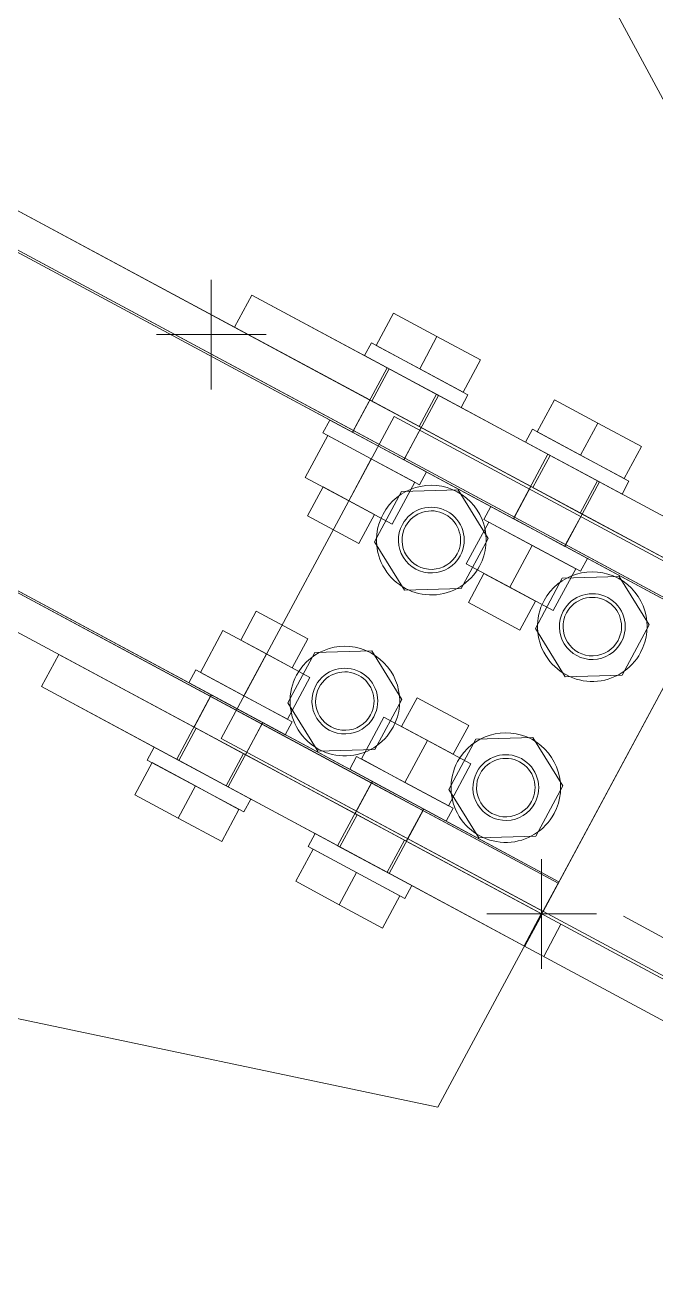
# Model space of a CAD drawing. Header units: millimetres. Extents: x -6949 to 305728, y -55091 to 76684.
# Drawn here: x 18966.8 to 19139.4, y 9539.8 to 9883.1 of the extents above; entities that cross this region are included whole.
import ezdxf

# ---------------------------------------------------------------- set-up
doc = ezdxf.new("R2010")
doc.units = ezdxf.units.MM
doc.layers.add('S-BEAM', color=5, linetype='Continuous', lineweight=18)
doc.layers.add('S-FSTN', color=7, linetype='Continuous', lineweight=18)

msp = doc.modelspace()

# ---------------------------------------------------------------- linework, layer by layer
at = {"layer": 'S-BEAM'}
for p, q in [((19130.4787, 9639.2397), (21688.1747, 8264.9044)), ((19125.7454, 9630.4308), (21683.4414, 8256.0955))]:
    msp.add_line(p, q, dxfattribs=at)
at = {"layer": 'S-FSTN'}
for p, q in [((19184.6168, 9782.249), (19066.3635, 10002.3234)), ((18883.7342, 9875.81), (19156.2171, 9729.3958)), ((18883.7342, 9875.81), (19061.1158, 9780.4969)), ((19151.4838, 9720.587), (18879.0009, 9867.0011)), ((19056.3825, 9771.6881), (18879.0009, 9867.0011)), ((18879.2375, 9867.4416), (19151.7205, 9721.0274)), ((18879.2375, 9867.4416), (19056.6191, 9772.1285)), ((19151.7205, 9721.0274), (18879.2375, 9867.4416)), ((19056.6191, 9772.1285), (18879.2375, 9867.4416)), ((19112.6235, 9648.2663), (18786.4446, 9823.5331)), ((19017.5221, 9699.3674), (18786.4446, 9823.5331)), ((18786.4446, 9823.5331), (19112.6235, 9648.2663)), ((18786.4446, 9823.5331), (19017.5221, 9699.3674)), ((18786.6812, 9823.9735), (19112.8601, 9648.7067)), ((18786.6812, 9823.9735), (19017.7588, 9699.8078)), ((19108.1268, 9639.8979), (18781.948, 9815.1646)), ((19013.0255, 9690.999), (18781.948, 9815.1646)), ((19017.7273, 9813.4187), (19017.7273, 9783.4187)), ((19017.7273, 9813.4187), (19017.7273, 9783.4187)), ((19024.0842, 9800.3952), (19028.8175, 9809.2041)), ((19024.0842, 9800.3952), (19028.8175, 9809.2041)), ((19028.8175, 9809.2041), (19066.39, 9789.0152)), ((19028.8175, 9809.2041), (19310.7009, 9657.7387)), ((19067.5953, 9804.2606), (19062.862, 9795.4517)), ((19067.5953, 9804.2606), (19062.862, 9795.4517)), ((19067.5953, 9804.2606), (19079.4884, 9797.87)), ((19067.5953, 9804.2606), (19079.4884, 9797.87)), ((19032.7273, 9798.4187), (19002.7273, 9798.4187)), ((19032.7273, 9798.4187), (19002.7273, 9798.4187)), ((19305.9676, 9648.9299), (19024.0842, 9800.3952)), ((19024.0842, 9800.3952), (19061.6567, 9780.2063)), ((19061.5418, 9796.1611), (19059.6485, 9792.6376)), ((19061.5418, 9796.1611), (19059.6485, 9792.6376)), ((19087.9684, 9781.9612), (19061.5418, 9796.1611)), ((19061.5418, 9796.1611), (19087.9684, 9781.9612)), ((19087.9684, 9781.9612), (19061.5418, 9796.1611)), ((19061.5418, 9796.1611), (19087.9684, 9781.9612)), ((19074.7551, 9789.0612), (19062.862, 9795.4517)), ((19074.7551, 9789.0612), (19062.862, 9795.4517)), ((19079.4884, 9797.87), (19074.7551, 9789.0612)), ((19079.4884, 9797.87), (19074.7551, 9789.0612)), ((19079.4884, 9797.87), (19074.7551, 9789.0612)), ((19079.4884, 9797.87), (19074.7551, 9789.0612)), ((19079.4884, 9797.87), (19091.3816, 9791.4794)), ((19079.4884, 9797.87), (19091.3816, 9791.4794)), ((19086.0751, 9778.4377), (19059.6485, 9792.6376)), ((19059.6485, 9792.6376), (19086.0751, 9778.4377)), ((19086.0751, 9778.4377), (19059.6485, 9792.6376)), ((19059.6485, 9792.6376), (19086.0751, 9778.4377)), ((19091.3816, 9791.4794), (19086.6483, 9782.6706)), ((19091.3816, 9791.4794), (19086.6483, 9782.6706)), ((19065.8147, 9789.3242), (19056.3481, 9771.7065)), ((19065.8147, 9789.3242), (19056.3481, 9771.7065)), ((19061.6567, 9780.2063), (19066.39, 9789.0152)), ((19061.6567, 9780.2063), (19066.39, 9789.0152)), ((19079.9089, 9781.751), (19065.8147, 9789.3242)), ((19065.8147, 9789.3242), (19079.9089, 9781.751)), ((19079.9089, 9781.751), (19065.8147, 9789.3242)), ((19065.8147, 9789.3242), (19079.9089, 9781.751)), ((19079.3337, 9782.0601), (19066.39, 9789.0152)), ((19079.3337, 9782.0601), (19066.39, 9789.0152)), ((19086.6483, 9782.6706), (19074.7551, 9789.0612)), ((19086.6483, 9782.6706), (19074.7551, 9789.0612)), ((19070.4423, 9764.1333), (19079.9089, 9781.751)), ((19070.4423, 9764.1333), (19079.9089, 9781.751)), ((19074.6004, 9773.2512), (19079.3337, 9782.0601)), ((19074.6004, 9773.2512), (19079.3337, 9782.0601)), ((19079.3337, 9782.0601), (19110.4343, 9765.3487)), ((19079.7271, 9587.0447), (19184.6168, 9782.249)), ((19086.0751, 9778.4377), (19087.9684, 9781.9612)), ((19086.0751, 9778.4377), (19087.9684, 9781.9612)), ((19061.1158, 9780.4969), (19056.6191, 9772.1285)), ((19056.6191, 9772.1285), (19061.1158, 9780.4969)), ((19061.1158, 9780.4969), (19075.1413, 9772.9606)), ((19075.1413, 9772.9606), (19061.1158, 9780.4969)), ((19061.6567, 9780.2063), (19074.6004, 9773.2512)), ((19074.6004, 9773.2512), (19061.6567, 9780.2063)), ((19111.6396, 9780.5941), (19106.9063, 9771.7853)), ((19111.6396, 9780.5941), (19106.9063, 9771.7853)), ((19111.6396, 9780.5941), (19123.5327, 9774.2036)), ((19111.6396, 9780.5941), (19123.5327, 9774.2036)), ((19067.7499, 9776.0241), (19020.4169, 9687.9355)), ((19067.7499, 9776.0241), (19020.4169, 9687.9355)), ((19067.7499, 9776.0241), (19020.4169, 9687.9355)), ((19067.7499, 9776.0241), (19020.4169, 9687.9355)), ((19050.1819, 9775.0198), (19048.2886, 9771.4963)), ((19050.1819, 9775.0198), (19048.2886, 9771.4963)), ((19076.6085, 9760.82), (19050.1819, 9775.0198)), ((19050.1819, 9775.0198), (19076.6085, 9760.82)), ((19076.6085, 9760.82), (19050.1819, 9775.0198)), ((19050.1819, 9775.0198), (19076.6085, 9760.82)), ((19155.8384, 9728.6911), (19067.7499, 9776.0241)), ((19155.8384, 9728.6911), (19067.7499, 9776.0241)), ((19261.5447, 9671.8916), (19067.7499, 9776.0241)), ((19261.5447, 9671.8916), (19067.7499, 9776.0241)), ((19123.5327, 9774.2036), (19118.7994, 9765.3947)), ((19123.5327, 9774.2036), (19118.7994, 9765.3947)), ((19123.5327, 9774.2036), (19118.7994, 9765.3947)), ((19123.5327, 9774.2036), (19118.7994, 9765.3947)), ((19123.5327, 9774.2036), (19135.4258, 9767.813)), ((19123.5327, 9774.2036), (19135.4258, 9767.813)), ((19049.6088, 9770.7869), (19043.4555, 9759.3354)), ((19049.6088, 9770.7869), (19043.4555, 9759.3354)), ((19074.7152, 9757.2964), (19048.2886, 9771.4963)), ((19048.2886, 9771.4963), (19074.7152, 9757.2964)), ((19074.7152, 9757.2964), (19048.2886, 9771.4963)), ((19048.2886, 9771.4963), (19074.7152, 9757.2964)), ((19049.6088, 9770.7869), (19061.5019, 9764.3964)), ((19049.6088, 9770.7869), (19061.5019, 9764.3964)), ((19070.4423, 9764.1333), (19056.3481, 9771.7065)), ((19056.3481, 9771.7065), (19070.4423, 9764.1333)), ((19070.4423, 9764.1333), (19056.3481, 9771.7065)), ((19056.3481, 9771.7065), (19070.4423, 9764.1333)), ((19056.6191, 9772.1285), (19056.3825, 9771.6881)), ((19056.3825, 9771.6881), (19056.6191, 9772.1285)), ((19070.408, 9764.1517), (19056.3825, 9771.6881)), ((19056.3825, 9771.6881), (19070.408, 9764.1517)), ((19056.6191, 9772.1285), (19070.6447, 9764.5922)), ((19070.6447, 9764.5922), (19056.6191, 9772.1285)), ((19070.6447, 9764.5922), (19056.6191, 9772.1285)), ((19056.6191, 9772.1285), (19070.6447, 9764.5922)), ((19075.1413, 9772.9606), (19070.6447, 9764.5922)), ((19070.6447, 9764.5922), (19075.1413, 9772.9606)), ((19074.6004, 9773.2512), (19105.701, 9756.5398)), ((19075.1413, 9772.9606), (19105.16, 9756.8305)), ((19105.5861, 9772.4946), (19103.6928, 9768.9711)), ((19105.5861, 9772.4946), (19103.6928, 9768.9711)), ((19132.0127, 9758.2948), (19105.5861, 9772.4946)), ((19105.5861, 9772.4946), (19132.0127, 9758.2948)), ((19132.0127, 9758.2948), (19105.5861, 9772.4946)), ((19105.5861, 9772.4946), (19132.0127, 9758.2948)), ((19118.7994, 9765.3947), (19106.9063, 9771.7853)), ((19118.7994, 9765.3947), (19106.9063, 9771.7853)), ((19130.1194, 9754.7712), (19103.6928, 9768.9711)), ((19103.6928, 9768.9711), (19130.1194, 9754.7712)), ((19130.1194, 9754.7712), (19103.6928, 9768.9711)), ((19103.6928, 9768.9711), (19130.1194, 9754.7712)), ((19135.4258, 9767.813), (19130.6925, 9759.0041)), ((19135.4258, 9767.813), (19130.6925, 9759.0041)), ((19061.5019, 9764.3964), (19055.3486, 9752.9448)), ((19061.5019, 9764.3964), (19055.3486, 9752.9448)), ((19061.5019, 9764.3964), (19055.3486, 9752.9448)), ((19061.5019, 9764.3964), (19055.3486, 9752.9448)), ((19061.5019, 9764.3964), (19073.395, 9758.0058)), ((19061.5019, 9764.3964), (19073.395, 9758.0058)), ((19070.6447, 9764.5922), (19070.408, 9764.1517)), ((19070.408, 9764.1517), (19070.6447, 9764.5922)), ((19100.4268, 9748.0216), (19070.408, 9764.1517)), ((19070.6447, 9764.5922), (19100.6634, 9748.4621)), ((19100.6634, 9748.4621), (19070.6447, 9764.5922)), ((19109.859, 9765.6578), (19100.3924, 9748.0401)), ((19109.859, 9765.6578), (19100.3924, 9748.0401)), ((19105.701, 9756.5398), (19110.4343, 9765.3487)), ((19105.701, 9756.5398), (19110.4343, 9765.3487)), ((19123.9532, 9758.0845), (19109.859, 9765.6578)), ((19109.859, 9765.6578), (19123.9532, 9758.0845)), ((19123.9532, 9758.0845), (19109.859, 9765.6578)), ((19109.859, 9765.6578), (19123.9532, 9758.0845)), ((19123.3779, 9758.3936), (19110.4343, 9765.3487)), ((19123.3779, 9758.3936), (19110.4343, 9765.3487)), ((19130.6925, 9759.0041), (19118.7994, 9765.3947)), ((19130.6925, 9759.0041), (19118.7994, 9765.3947)), ((19074.7152, 9757.2964), (19076.6085, 9760.82)), ((19074.7152, 9757.2964), (19076.6085, 9760.82)), ((19055.3486, 9752.9448), (19043.4555, 9759.3354)), ((19055.3486, 9752.9448), (19043.4555, 9759.3354)), ((19073.395, 9758.0058), (19067.2418, 9746.5543)), ((19073.395, 9758.0058), (19067.2418, 9746.5543)), ((19105.16, 9756.8305), (19100.6634, 9748.4621)), ((19100.6634, 9748.4621), (19105.16, 9756.8305)), ((19105.16, 9756.8305), (19119.1856, 9749.2941)), ((19119.1856, 9749.2941), (19105.16, 9756.8305)), ((19114.4866, 9740.4668), (19123.9532, 9758.0845)), ((19114.4866, 9740.4668), (19123.9532, 9758.0845)), ((19118.6446, 9749.5848), (19123.3779, 9758.3936)), ((19118.6446, 9749.5848), (19123.3779, 9758.3936)), ((19123.3779, 9758.3936), (19160.9513, 9738.2042)), ((19130.1194, 9754.7712), (19132.0127, 9758.2948)), ((19130.1194, 9754.7712), (19132.0127, 9758.2948)), ((19048.3015, 9756.7315), (19044.0416, 9748.8035)), ((19048.3015, 9756.7315), (19044.0416, 9748.8035)), ((19062.3957, 9749.1582), (19048.3015, 9756.7315)), ((19048.3015, 9756.7315), (19062.3957, 9749.1582)), ((19062.3957, 9749.1582), (19048.3015, 9756.7315)), ((19048.3015, 9756.7315), (19062.3957, 9749.1582)), ((19069.7352, 9755.4258), (19062.356, 9741.6928)), ((19069.7352, 9755.4258), (19062.356, 9741.6928)), ((19085.318, 9755.9017), (19069.7352, 9755.4258)), ((19085.318, 9755.9017), (19069.7352, 9755.4258)), ((19093.5215, 9742.6446), (19085.318, 9755.9017)), ((19093.5215, 9742.6446), (19085.318, 9755.9017)), ((19105.701, 9756.5398), (19118.6446, 9749.5848)), ((19118.6446, 9749.5848), (19105.701, 9756.5398)), ((19067.2418, 9746.5543), (19055.3486, 9752.9448)), ((19067.2418, 9746.5543), (19055.3486, 9752.9448)), ((19094.2262, 9751.3534), (19092.3329, 9747.8298)), ((19094.2262, 9751.3534), (19092.3329, 9747.8298)), ((19120.6528, 9737.1535), (19094.2262, 9751.3534)), ((19094.2262, 9751.3534), (19120.6528, 9737.1535)), ((19120.6528, 9737.1535), (19094.2262, 9751.3534)), ((19094.2262, 9751.3534), (19120.6528, 9737.1535)), ((19058.1358, 9741.2302), (19044.0416, 9748.8035)), ((19044.0416, 9748.8035), (19058.1358, 9741.2302)), ((19058.1358, 9741.2302), (19044.0416, 9748.8035)), ((19044.0416, 9748.8035), (19058.1358, 9741.2302)), ((19058.1358, 9741.2302), (19062.3957, 9749.1582)), ((19058.1358, 9741.2302), (19062.3957, 9749.1582)), ((19093.6531, 9747.1205), (19087.4998, 9735.669)), ((19093.6531, 9747.1205), (19087.4998, 9735.669)), ((19118.7595, 9733.63), (19092.3329, 9747.8298)), ((19092.3329, 9747.8298), (19118.7595, 9733.63)), ((19118.7595, 9733.63), (19092.3329, 9747.8298)), ((19092.3329, 9747.8298), (19118.7595, 9733.63)), ((19093.6531, 9747.1205), (19105.5462, 9740.7299)), ((19093.6531, 9747.1205), (19105.5462, 9740.7299)), ((19114.4866, 9740.4668), (19100.3924, 9748.0401)), ((19100.3924, 9748.0401), (19114.4866, 9740.4668)), ((19114.4866, 9740.4668), (19100.3924, 9748.0401)), ((19100.3924, 9748.0401), (19114.4866, 9740.4668)), ((19100.6634, 9748.4621), (19100.4268, 9748.0216)), ((19100.4268, 9748.0216), (19100.6634, 9748.4621)), ((19114.4523, 9740.4853), (19100.4268, 9748.0216)), ((19100.4268, 9748.0216), (19114.4523, 9740.4853)), ((19100.6634, 9748.4621), (19114.6889, 9740.9257)), ((19114.6889, 9740.9257), (19100.6634, 9748.4621)), ((19114.6889, 9740.9257), (19100.6634, 9748.4621)), ((19100.6634, 9748.4621), (19114.6889, 9740.9257)), ((19119.1856, 9749.2941), (19114.6889, 9740.9257)), ((19114.6889, 9740.9257), (19119.1856, 9749.2941)), ((19118.6446, 9749.5848), (19156.218, 9729.3954)), ((19119.1856, 9749.2941), (19156.2171, 9729.3958)), ((19062.356, 9741.6928), (19070.5596, 9728.4357)), ((19062.356, 9741.6928), (19070.5596, 9728.4357)), ((19086.1423, 9728.9116), (19093.5215, 9742.6446)), ((19086.1423, 9728.9116), (19093.5215, 9742.6446)), ((19105.5462, 9740.7299), (19099.3929, 9729.2784)), ((19105.5462, 9740.7299), (19099.3929, 9729.2784)), ((19105.5462, 9740.7299), (19099.3929, 9729.2784)), ((19105.5462, 9740.7299), (19099.3929, 9729.2784)), ((19105.5462, 9740.7299), (19117.4393, 9734.3393)), ((19105.5462, 9740.7299), (19117.4393, 9734.3393)), ((19114.6889, 9740.9257), (19114.4523, 9740.4853)), ((19114.4523, 9740.4853), (19114.6889, 9740.9257)), ((19151.4838, 9720.587), (19114.4523, 9740.4853)), ((19114.6889, 9740.9257), (19151.7205, 9721.0274)), ((19151.7205, 9721.0274), (19114.6889, 9740.9257)), ((19118.7595, 9733.63), (19120.6528, 9737.1535)), ((19118.7595, 9733.63), (19120.6528, 9737.1535)), ((19099.3929, 9729.2784), (19087.4998, 9735.669)), ((19099.3929, 9729.2784), (19087.4998, 9735.669)), ((19092.3458, 9733.065), (19088.0859, 9725.1371)), ((19092.3458, 9733.065), (19088.0859, 9725.1371)), ((19106.44, 9725.4918), (19092.3458, 9733.065)), ((19092.3458, 9733.065), (19106.44, 9725.4918)), ((19106.44, 9725.4918), (19092.3458, 9733.065)), ((19092.3458, 9733.065), (19106.44, 9725.4918)), ((19117.4393, 9734.3393), (19111.286, 9722.8878)), ((19117.4393, 9734.3393), (19111.286, 9722.8878)), ((19113.7795, 9731.7593), (19106.4003, 9718.0263)), ((19113.7795, 9731.7593), (19106.4003, 9718.0263)), ((19129.3623, 9732.2352), (19113.7795, 9731.7593)), ((19129.3623, 9732.2352), (19113.7795, 9731.7593)), ((19137.5658, 9718.9781), (19129.3623, 9732.2352)), ((19137.5658, 9718.9781), (19129.3623, 9732.2352)), ((19070.5596, 9728.4357), (19086.1423, 9728.9116)), ((19070.5596, 9728.4357), (19086.1423, 9728.9116)), ((19111.286, 9722.8878), (19099.3929, 9729.2784)), ((19111.286, 9722.8878), (19099.3929, 9729.2784)), ((19108.5055, 9640.6026), (19155.8384, 9728.6911)), ((19108.5055, 9640.6026), (19155.8384, 9728.6911)), ((19030.031, 9722.7293), (19025.7711, 9714.8013)), ((19030.031, 9722.7293), (19025.7711, 9714.8013)), ((19044.1252, 9715.156), (19030.031, 9722.7293)), ((19030.031, 9722.7293), (19044.1252, 9715.156)), ((19044.1252, 9715.156), (19030.031, 9722.7293)), ((19030.031, 9722.7293), (19044.1252, 9715.156)), ((19102.18, 9717.5638), (19088.0859, 9725.1371)), ((19088.0859, 9725.1371), (19102.18, 9717.5638)), ((19102.18, 9717.5638), (19088.0859, 9725.1371)), ((19088.0859, 9725.1371), (19102.18, 9717.5638)), ((19102.18, 9717.5638), (19106.44, 9725.4918)), ((19102.18, 9717.5638), (19106.44, 9725.4918)), ((19014.7718, 9705.9538), (19020.925, 9717.4053)), ((19014.7718, 9705.9538), (19020.925, 9717.4053)), ((19020.925, 9717.4053), (19032.8182, 9711.0147)), ((19020.925, 9717.4053), (19032.8182, 9711.0147)), ((19106.4003, 9718.0263), (19114.6038, 9704.7692)), ((19106.4003, 9718.0263), (19114.6038, 9704.7692)), ((19130.1866, 9705.2451), (19137.5658, 9718.9781)), ((19130.1866, 9705.2451), (19137.5658, 9718.9781)), ((19039.8652, 9707.2281), (19025.7711, 9714.8013)), ((19025.7711, 9714.8013), (19039.8652, 9707.2281)), ((19039.8652, 9707.2281), (19025.7711, 9714.8013)), ((19025.7711, 9714.8013), (19039.8652, 9707.2281)), ((19039.8652, 9707.2281), (19044.1252, 9715.156)), ((19039.8652, 9707.2281), (19044.1252, 9715.156)), ((18971.2607, 9702.0884), (18975.994, 9710.8972)), ((18971.2607, 9702.0884), (18975.994, 9710.8972)), ((18975.994, 9710.8972), (19013.5664, 9690.7083)), ((18975.994, 9710.8972), (19257.8774, 9559.4319)), ((19026.6649, 9699.5632), (19032.8182, 9711.0147)), ((19026.6649, 9699.5632), (19032.8182, 9711.0147)), ((19026.6649, 9699.5632), (19032.8182, 9711.0147)), ((19026.6649, 9699.5632), (19032.8182, 9711.0147)), ((19032.8182, 9711.0147), (19044.7113, 9704.6241)), ((19032.8182, 9711.0147), (19044.7113, 9704.6241)), ((19046.0688, 9711.3815), (19038.6896, 9697.6485)), ((19046.0688, 9711.3815), (19038.6896, 9697.6485)), ((19061.6515, 9711.8574), (19046.0688, 9711.3815)), ((19061.6515, 9711.8574), (19046.0688, 9711.3815)), ((19069.855, 9698.6003), (19061.6515, 9711.8574)), ((19069.855, 9698.6003), (19061.6515, 9711.8574)), ((18515.0307, 9706.0739), (19079.7271, 9587.0447)), ((19013.4516, 9706.6631), (19011.5583, 9703.1396)), ((19013.4516, 9706.6631), (19011.5583, 9703.1396)), ((19039.8782, 9692.4632), (19013.4516, 9706.6631)), ((19013.4516, 9706.6631), (19039.8782, 9692.4632)), ((19039.8782, 9692.4632), (19013.4516, 9706.6631)), ((19013.4516, 9706.6631), (19039.8782, 9692.4632)), ((19026.6649, 9699.5632), (19014.7718, 9705.9538)), ((19026.6649, 9699.5632), (19014.7718, 9705.9538)), ((19253.1441, 9550.623), (18971.2607, 9702.0884)), ((18971.2607, 9702.0884), (19008.8331, 9681.8995)), ((19037.9849, 9688.9397), (19011.5583, 9703.1396)), ((19011.5583, 9703.1396), (19037.9849, 9688.9397)), ((19037.9849, 9688.9397), (19011.5583, 9703.1396)), ((19011.5583, 9703.1396), (19037.9849, 9688.9397)), ((19038.558, 9693.1726), (19044.7113, 9704.6241)), ((19038.558, 9693.1726), (19044.7113, 9704.6241)), ((19114.6038, 9704.7692), (19130.1866, 9705.2451)), ((19114.6038, 9704.7692), (19130.1866, 9705.2451)), ((19017.7245, 9699.8263), (19008.2579, 9682.2086)), ((19017.7245, 9699.8263), (19008.2579, 9682.2086)), ((19017.5221, 9699.3674), (19013.0255, 9690.999)), ((19013.0255, 9690.999), (19017.5221, 9699.3674)), ((19017.7588, 9699.8078), (19017.5221, 9699.3674)), ((19017.5221, 9699.3674), (19017.7588, 9699.8078)), ((19031.5477, 9691.831), (19017.5221, 9699.3674)), ((19017.5221, 9699.3674), (19031.5477, 9691.831)), ((19017.5221, 9699.3674), (19031.5477, 9691.831)), ((19031.5477, 9691.831), (19017.5221, 9699.3674)), ((19031.8187, 9692.253), (19017.7245, 9699.8263)), ((19017.7245, 9699.8263), (19031.8187, 9692.253)), ((19031.8187, 9692.253), (19017.7245, 9699.8263)), ((19017.7245, 9699.8263), (19031.8187, 9692.253)), ((19017.7588, 9699.8078), (19031.7843, 9692.2714)), ((19031.7843, 9692.2714), (19017.7588, 9699.8078)), ((19038.558, 9693.1726), (19026.6649, 9699.5632)), ((19038.558, 9693.1726), (19026.6649, 9699.5632)), ((19062.4758, 9684.8673), (19069.855, 9698.6003)), ((19062.4758, 9684.8673), (19069.855, 9698.6003)), ((19074.0753, 9699.0628), (19069.8154, 9691.1349)), ((19074.0753, 9699.0628), (19069.8154, 9691.1349)), ((19088.1695, 9691.4896), (19074.0753, 9699.0628)), ((19074.0753, 9699.0628), (19088.1695, 9691.4896)), ((19088.1695, 9691.4896), (19074.0753, 9699.0628)), ((19074.0753, 9699.0628), (19088.1695, 9691.4896)), ((19038.6896, 9697.6485), (19046.8931, 9684.3914)), ((19038.6896, 9697.6485), (19046.8931, 9684.3914)), ((19022.3521, 9674.6353), (19031.8187, 9692.253)), ((19022.3521, 9674.6353), (19031.8187, 9692.253)), ((19031.5477, 9691.831), (19027.051, 9683.4626)), ((19027.051, 9683.4626), (19031.5477, 9691.831)), ((19031.7843, 9692.2714), (19031.5477, 9691.831)), ((19031.5477, 9691.831), (19031.7843, 9692.2714)), ((19061.5664, 9675.7009), (19031.5477, 9691.831)), ((19031.5477, 9691.831), (19061.5664, 9675.7009)), ((19031.7843, 9692.2714), (19061.8031, 9676.1414)), ((19037.9849, 9688.9397), (19039.8782, 9692.4632)), ((19037.9849, 9688.9397), (19039.8782, 9692.4632)), ((19058.816, 9682.2873), (19064.9693, 9693.7388)), ((19058.816, 9682.2873), (19064.9693, 9693.7388)), ((19064.9693, 9693.7388), (19076.8624, 9687.3482)), ((19064.9693, 9693.7388), (19076.8624, 9687.3482)), ((19008.8331, 9681.8995), (19013.5664, 9690.7083)), ((19008.8331, 9681.8995), (19013.5664, 9690.7083)), ((19027.051, 9683.4626), (19013.0255, 9690.999)), ((19013.0255, 9690.999), (19027.051, 9683.4626)), ((19013.5664, 9690.7083), (19026.5101, 9683.7532)), ((19026.5101, 9683.7532), (19013.5664, 9690.7083)), ((19083.9095, 9683.5616), (19069.8154, 9691.1349)), ((19069.8154, 9691.1349), (19083.9095, 9683.5616)), ((19083.9095, 9683.5616), (19069.8154, 9691.1349)), ((19069.8154, 9691.1349), (19083.9095, 9683.5616)), ((19083.9095, 9683.5616), (19088.1695, 9691.4896)), ((19083.9095, 9683.5616), (19088.1695, 9691.4896)), ((19105.6958, 9688.1909), (19090.1131, 9687.715)), ((19105.6958, 9688.1909), (19090.1131, 9687.715)), ((19113.8993, 9674.9339), (19105.6958, 9688.1909)), ((19113.8993, 9674.9339), (19105.6958, 9688.1909)), ((19002.0917, 9685.5219), (19000.1984, 9681.9983)), ((19002.0917, 9685.5219), (19000.1984, 9681.9983)), ((19028.5183, 9671.322), (19002.0917, 9685.5219)), ((19002.0917, 9685.5219), (19028.5183, 9671.322)), ((19028.5183, 9671.322), (19002.0917, 9685.5219)), ((19002.0917, 9685.5219), (19028.5183, 9671.322)), ((19020.4169, 9687.9355), (19108.5055, 9640.6026)), ((19020.4169, 9687.9355), (19108.5055, 9640.6026)), ((19020.4169, 9687.9355), (19214.2118, 9583.8031)), ((19020.4169, 9687.9355), (19214.2118, 9583.8031)), ((19046.8931, 9684.3914), (19062.4758, 9684.8673)), ((19046.8931, 9684.3914), (19062.4758, 9684.8673)), ((19070.7092, 9675.8967), (19076.8624, 9687.3482)), ((19070.7092, 9675.8967), (19076.8624, 9687.3482)), ((19070.7092, 9675.8967), (19076.8624, 9687.3482)), ((19070.7092, 9675.8967), (19076.8624, 9687.3482)), ((19076.8624, 9687.3482), (19088.7556, 9680.9577)), ((19076.8624, 9687.3482), (19088.7556, 9680.9577)), ((19090.1131, 9687.715), (19082.7339, 9673.982)), ((19090.1131, 9687.715), (19082.7339, 9673.982)), ((18996.7852, 9672.4801), (19001.5185, 9681.289)), ((18996.7852, 9672.4801), (19001.5185, 9681.289)), ((19026.625, 9667.7984), (19000.1984, 9681.9983)), ((19000.1984, 9681.9983), (19026.625, 9667.7984)), ((19026.625, 9667.7984), (19000.1984, 9681.9983)), ((19000.1984, 9681.9983), (19026.625, 9667.7984)), ((19001.5185, 9681.289), (19013.4117, 9674.8984)), ((19001.5185, 9681.289), (19013.4117, 9674.8984)), ((19022.3521, 9674.6353), (19008.2579, 9682.2086)), ((19008.2579, 9682.2086), (19022.3521, 9674.6353)), ((19022.3521, 9674.6353), (19008.2579, 9682.2086)), ((19008.2579, 9682.2086), (19022.3521, 9674.6353)), ((19021.7768, 9674.9444), (19008.8331, 9681.8995)), ((19021.7768, 9674.9444), (19008.8331, 9681.8995)), ((19021.7768, 9674.9444), (19026.5101, 9683.7532)), ((19021.7768, 9674.9444), (19026.5101, 9683.7532)), ((19026.5101, 9683.7532), (19057.6107, 9667.0419)), ((19057.0698, 9667.3325), (19027.051, 9683.4626)), ((19057.4959, 9682.9967), (19055.6026, 9679.4731)), ((19057.4959, 9682.9967), (19055.6026, 9679.4731)), ((19083.9225, 9668.7968), (19057.4959, 9682.9967)), ((19057.4959, 9682.9967), (19083.9225, 9668.7968)), ((19083.9225, 9668.7968), (19057.4959, 9682.9967)), ((19057.4959, 9682.9967), (19083.9225, 9668.7968)), ((19070.7092, 9675.8967), (19058.816, 9682.2873)), ((19070.7092, 9675.8967), (19058.816, 9682.2873)), ((19082.0291, 9665.2732), (19055.6026, 9679.4731)), ((19055.6026, 9679.4731), (19082.0291, 9665.2732)), ((19082.0291, 9665.2732), (19055.6026, 9679.4731)), ((19055.6026, 9679.4731), (19082.0291, 9665.2732)), ((19082.6023, 9669.5061), (19088.7556, 9680.9577)), ((19082.6023, 9669.5061), (19088.7556, 9680.9577)), ((19008.6784, 9666.0895), (19013.4117, 9674.8984)), ((19008.6784, 9666.0895), (19013.4117, 9674.8984)), ((19008.6784, 9666.0895), (19013.4117, 9674.8984)), ((19008.6784, 9666.0895), (19013.4117, 9674.8984)), ((19013.4117, 9674.8984), (19025.3048, 9668.5078)), ((19013.4117, 9674.8984), (19025.3048, 9668.5078)), ((19021.7768, 9674.9444), (19052.8774, 9658.233)), ((19061.7688, 9676.1598), (19052.3022, 9658.5421)), ((19061.7688, 9676.1598), (19052.3022, 9658.5421)), ((19061.5664, 9675.7009), (19057.0698, 9667.3325)), ((19057.0698, 9667.3325), (19061.5664, 9675.7009)), ((19061.8031, 9676.1414), (19061.5664, 9675.7009)), ((19061.5664, 9675.7009), (19061.8031, 9676.1414)), ((19075.5919, 9668.1645), (19061.5664, 9675.7009)), ((19061.5664, 9675.7009), (19075.5919, 9668.1645)), ((19061.5664, 9675.7009), (19075.5919, 9668.1645)), ((19075.5919, 9668.1645), (19061.5664, 9675.7009)), ((19075.8629, 9668.5865), (19061.7688, 9676.1598)), ((19061.7688, 9676.1598), (19075.8629, 9668.5865)), ((19075.8629, 9668.5865), (19061.7688, 9676.1598)), ((19061.7688, 9676.1598), (19075.8629, 9668.5865)), ((19061.8031, 9676.1414), (19075.8286, 9668.605)), ((19075.8286, 9668.605), (19061.8031, 9676.1414)), ((19082.6023, 9669.5061), (19070.7092, 9675.8967)), ((19082.6023, 9669.5061), (19070.7092, 9675.8967)), ((19106.5201, 9661.2009), (19113.8993, 9674.9339)), ((19106.5201, 9661.2009), (19113.8993, 9674.9339)), ((19008.6784, 9666.0895), (18996.7852, 9672.4801)), ((19008.6784, 9666.0895), (18996.7852, 9672.4801)), ((19026.625, 9667.7984), (19028.5183, 9671.322)), ((19026.625, 9667.7984), (19028.5183, 9671.322)), ((19082.7339, 9673.982), (19090.9374, 9660.7249)), ((19082.7339, 9673.982), (19090.9374, 9660.7249)), ((19020.5715, 9659.6989), (19025.3048, 9668.5078)), ((19020.5715, 9659.6989), (19025.3048, 9668.5078)), ((19066.3964, 9650.9688), (19075.8629, 9668.5865)), ((19066.3964, 9650.9688), (19075.8629, 9668.5865)), ((19075.5919, 9668.1645), (19071.0953, 9659.7961)), ((19071.0953, 9659.7961), (19075.5919, 9668.1645)), ((19075.8286, 9668.605), (19075.5919, 9668.1645)), ((19075.5919, 9668.1645), (19075.8286, 9668.605)), ((19112.6235, 9648.2663), (19075.5919, 9668.1645)), ((19075.5919, 9668.1645), (19112.6235, 9648.2663)), ((19075.8286, 9668.605), (19112.8601, 9648.7067)), ((19082.0291, 9665.2732), (19083.9225, 9668.7968)), ((19082.0291, 9665.2732), (19083.9225, 9668.7968)), ((19020.5715, 9659.6989), (19008.6784, 9666.0895)), ((19020.5715, 9659.6989), (19008.6784, 9666.0895)), ((19052.8774, 9658.233), (19057.6107, 9667.0419)), ((19052.8774, 9658.233), (19057.6107, 9667.0419)), ((19071.0953, 9659.7961), (19057.0698, 9667.3325)), ((19057.0698, 9667.3325), (19071.0953, 9659.7961)), ((19057.6107, 9667.0419), (19070.5544, 9660.0868)), ((19070.5544, 9660.0868), (19057.6107, 9667.0419)), ((19046.136, 9661.8554), (19044.2427, 9658.3319)), ((19046.136, 9661.8554), (19044.2427, 9658.3319)), ((19072.5626, 9647.6555), (19046.136, 9661.8554)), ((19046.136, 9661.8554), (19072.5626, 9647.6555)), ((19072.5626, 9647.6555), (19046.136, 9661.8554)), ((19046.136, 9661.8554), (19072.5626, 9647.6555)), ((19090.9374, 9660.7249), (19106.5201, 9661.2009)), ((19090.9374, 9660.7249), (19106.5201, 9661.2009)), ((19040.8295, 9648.8136), (19045.5628, 9657.6225)), ((19040.8295, 9648.8136), (19045.5628, 9657.6225)), ((19070.6692, 9644.132), (19044.2427, 9658.3319)), ((19044.2427, 9658.3319), (19070.6692, 9644.132)), ((19070.6692, 9644.132), (19044.2427, 9658.3319)), ((19044.2427, 9658.3319), (19070.6692, 9644.132)), ((19045.5628, 9657.6225), (19057.4559, 9651.2319)), ((19045.5628, 9657.6225), (19057.4559, 9651.2319)), ((19066.3964, 9650.9688), (19052.3022, 9658.5421)), ((19052.3022, 9658.5421), (19066.3964, 9650.9688)), ((19066.3964, 9650.9688), (19052.3022, 9658.5421)), ((19052.3022, 9658.5421), (19066.3964, 9650.9688)), ((19065.8211, 9651.2779), (19052.8774, 9658.233)), ((19065.8211, 9651.2779), (19052.8774, 9658.233)), ((19065.8211, 9651.2779), (19070.5544, 9660.0868)), ((19065.8211, 9651.2779), (19070.5544, 9660.0868)), ((19070.5544, 9660.0868), (19108.1277, 9639.8974)), ((19108.1268, 9639.8979), (19071.0953, 9659.7961)), ((19108.1268, 9654.8979), (19108.1268, 9624.8979)), ((19108.1268, 9654.8979), (19108.1268, 9624.8979)), ((19052.7227, 9642.4231), (19057.4559, 9651.2319)), ((19052.7227, 9642.4231), (19057.4559, 9651.2319)), ((19052.7227, 9642.4231), (19057.4559, 9651.2319)), ((19052.7227, 9642.4231), (19057.4559, 9651.2319)), ((19057.4559, 9651.2319), (19069.3491, 9644.8413)), ((19057.4559, 9651.2319), (19069.3491, 9644.8413)), ((19065.8211, 9651.2779), (19103.3944, 9631.0885)), ((19052.7227, 9642.4231), (19040.8295, 9648.8136)), ((19052.7227, 9642.4231), (19040.8295, 9648.8136)), ((19070.6692, 9644.132), (19072.5626, 9647.6555)), ((19070.6692, 9644.132), (19072.5626, 9647.6555)), ((19112.6235, 9648.2663), (19108.1268, 9639.8979)), ((19108.1268, 9639.8979), (19112.6235, 9648.2663)), ((19112.8601, 9648.7067), (19112.6235, 9648.2663)), ((19112.6235, 9648.2663), (19112.8601, 9648.7067)), ((19064.6158, 9636.0325), (19069.3491, 9644.8413)), ((19064.6158, 9636.0325), (19069.3491, 9644.8413)), ((19064.6158, 9636.0325), (19052.7227, 9642.4231)), ((19064.6158, 9636.0325), (19052.7227, 9642.4231)), ((19123.1268, 9639.8979), (19093.1268, 9639.8979)), ((19123.1268, 9639.8979), (19093.1268, 9639.8979)), ((19103.297, 9631.1409), (19108.0303, 9639.9497)), ((19103.49, 9631.0372), (19108.2233, 9639.846)), ((19108.6797, 9628.2486), (19113.413, 9637.0574))]:
    msp.add_line(p, q, dxfattribs=at)
for centre, radius, start, end in [((19077.9388, 9742.1687), 15, 331.749381, 151.749381), ((19077.9388, 9742.1687), 15, 331.749381, 151.749381), ((19077.9388, 9742.1687), 9.001, 331.749381, 151.749381), ((19077.9388, 9742.1687), 9.001, 331.749381, 151.749381), ((19077.9388, 9742.1687), 9.001, 331.749381, 151.749381), ((19077.9388, 9742.1687), 9.001, 331.749381, 151.749381), ((19077.9388, 9742.1687), 9.001, 331.749381, 151.749381), ((19077.9388, 9742.1687), 8, 331.749381, 151.749381), ((19077.9388, 9742.1687), 8, 331.749381, 151.749381), ((19077.9388, 9742.1687), 15, 151.749381, 331.749381), ((19077.9388, 9742.1687), 15, 151.749381, 331.749381), ((19077.9388, 9742.1687), 9.001, 151.749381, 331.749381), ((19077.9388, 9742.1687), 9.001, 151.749381, 331.749381), ((19077.9388, 9742.1687), 9.001, 151.749381, 331.749381), ((19077.9388, 9742.1687), 9.001, 151.749381, 331.749381), ((19077.9388, 9742.1687), 9.001, 151.749381, 331.749381), ((19077.9388, 9742.1687), 8, 151.749381, 331.749381), ((19077.9388, 9742.1687), 8, 151.749381, 331.749381), ((19121.9831, 9718.5022), 15, 331.749381, 151.749381), ((19121.9831, 9718.5022), 15, 331.749381, 151.749381), ((19121.9831, 9718.5022), 9.001, 331.749381, 151.749381), ((19121.9831, 9718.5022), 9.001, 331.749381, 151.749381), ((19121.9831, 9718.5022), 9.001, 331.749381, 151.749381), ((19121.9831, 9718.5022), 9.001, 331.749381, 151.749381), ((19121.9831, 9718.5022), 9.001, 331.749381, 151.749381), ((19121.9831, 9718.5022), 8, 331.749381, 151.749381), ((19121.9831, 9718.5022), 8, 331.749381, 151.749381), ((19121.9831, 9718.5022), 15, 151.749381, 331.749381), ((19121.9831, 9718.5022), 15, 151.749381, 331.749381), ((19121.9831, 9718.5022), 9.001, 151.749381, 331.749381), ((19121.9831, 9718.5022), 9.001, 151.749381, 331.749381), ((19121.9831, 9718.5022), 9.001, 151.749381, 331.749381), ((19121.9831, 9718.5022), 9.001, 151.749381, 331.749381), ((19121.9831, 9718.5022), 9.001, 151.749381, 331.749381), ((19121.9831, 9718.5022), 8, 151.749381, 331.749381), ((19121.9831, 9718.5022), 8, 151.749381, 331.749381), ((19054.2723, 9698.1244), 15, 331.749381, 151.749381), ((19054.2723, 9698.1244), 15, 331.749381, 151.749381), ((19054.2723, 9698.1244), 9.001, 331.749381, 151.749381), ((19054.2723, 9698.1244), 9.001, 331.749381, 151.749381), ((19054.2723, 9698.1244), 9.001, 331.749381, 151.749381), ((19054.2723, 9698.1244), 9.001, 331.749381, 151.749381), ((19054.2723, 9698.1244), 9.001, 331.749381, 151.749381), ((19054.2723, 9698.1244), 8, 331.749381, 151.749381), ((19054.2723, 9698.1244), 8, 331.749381, 151.749381), ((19054.2723, 9698.1244), 15, 151.749381, 331.749381), ((19054.2723, 9698.1244), 15, 151.749381, 331.749381), ((19054.2723, 9698.1244), 9.001, 151.749381, 331.749381), ((19054.2723, 9698.1244), 9.001, 151.749381, 331.749381), ((19054.2723, 9698.1244), 9.001, 151.749381, 331.749381), ((19054.2723, 9698.1244), 9.001, 151.749381, 331.749381), ((19054.2723, 9698.1244), 9.001, 151.749381, 331.749381), ((19054.2723, 9698.1244), 8, 151.749381, 331.749381), ((19054.2723, 9698.1244), 8, 151.749381, 331.749381), ((19098.3166, 9674.4579), 15, 331.749381, 151.749381), ((19098.3166, 9674.4579), 15, 331.749381, 151.749381), ((19098.3166, 9674.4579), 15, 151.749381, 331.749381), ((19098.3166, 9674.4579), 15, 151.749381, 331.749381), ((19098.3166, 9674.4579), 9.001, 331.749381, 151.749381), ((19098.3166, 9674.4579), 9.001, 331.749381, 151.749381), ((19098.3166, 9674.4579), 9.001, 331.749381, 151.749381), ((19098.3166, 9674.4579), 9.001, 331.749381, 151.749381), ((19098.3166, 9674.4579), 9.001, 331.749381, 151.749381), ((19098.3166, 9674.4579), 8, 331.749381, 151.749381), ((19098.3166, 9674.4579), 8, 331.749381, 151.749381), ((19098.3166, 9674.4579), 9.001, 151.749381, 331.749381), ((19098.3166, 9674.4579), 9.001, 151.749381, 331.749381), ((19098.3166, 9674.4579), 9.001, 151.749381, 331.749381), ((19098.3166, 9674.4579), 9.001, 151.749381, 331.749381), ((19098.3166, 9674.4579), 9.001, 151.749381, 331.749381), ((19098.3166, 9674.4579), 8, 151.749381, 331.749381), ((19098.3166, 9674.4579), 8, 151.749381, 331.749381)]:
    msp.add_arc(centre, radius, start, end, dxfattribs=at)

doc.saveas('drawing.dxf')
